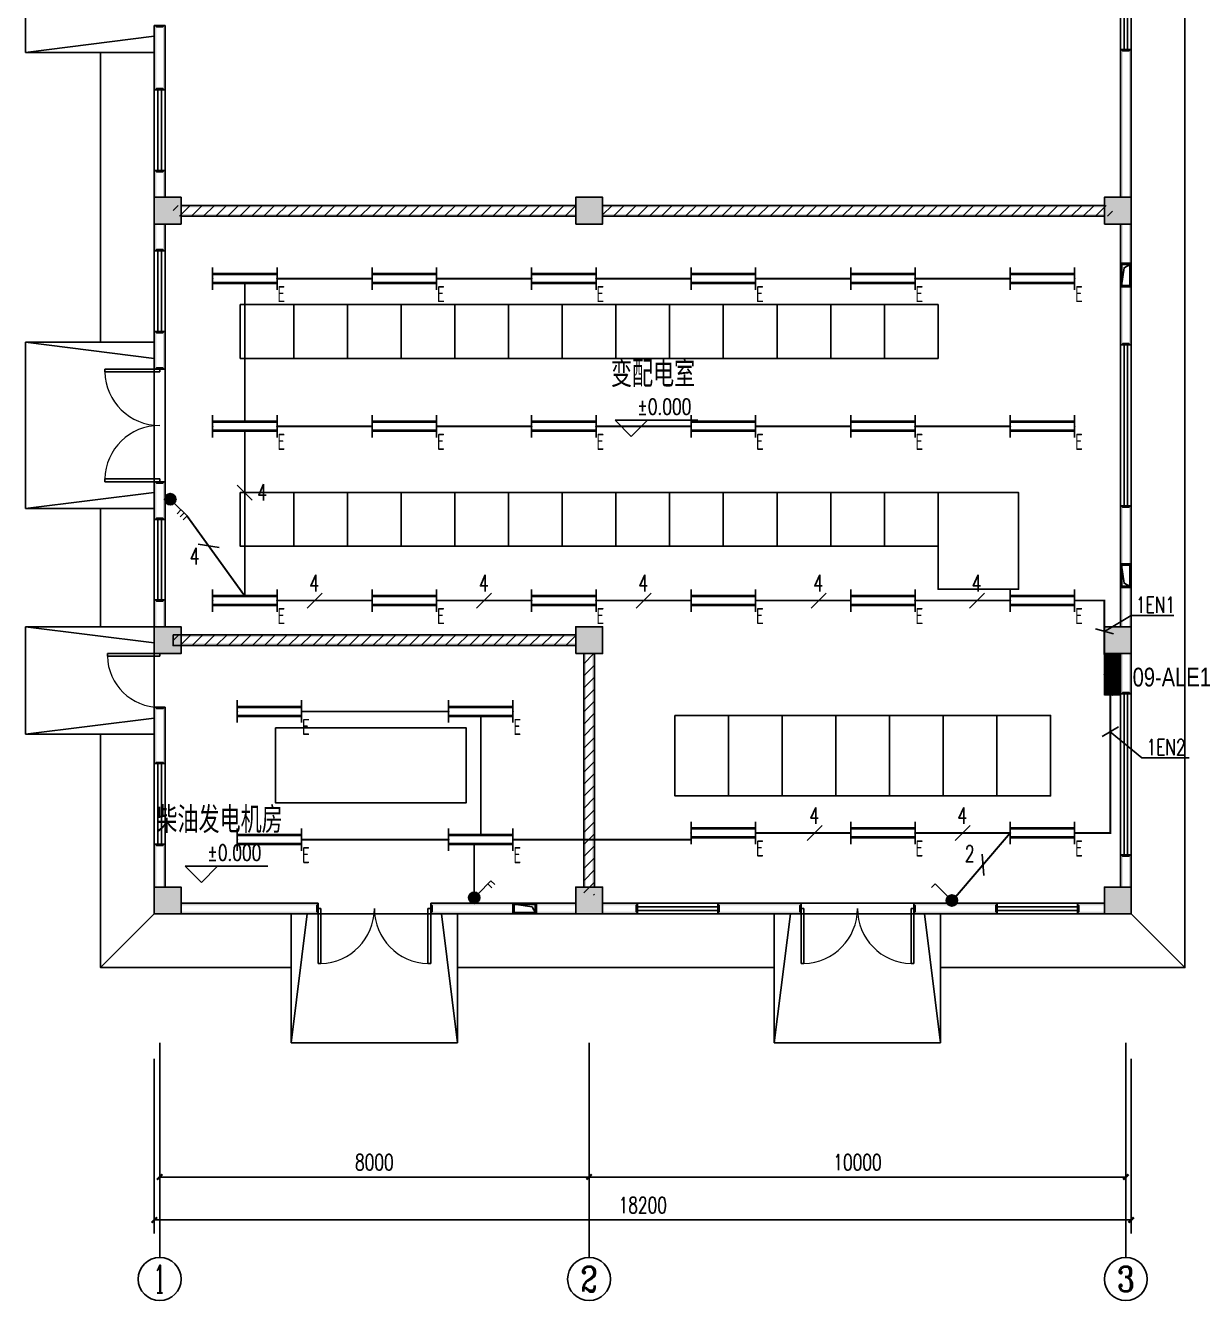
# Model space of a CAD drawing. Extents: x 5211311 to 5622788, y -441754 to -251897.
# Drawn here: x 5253220 to 5275055, y -403856 to -380106 of the extents above; entities that cross this region are included whole.
import ezdxf
from ezdxf.enums import TextEntityAlignment as Align

# ---------------------------------------------------------------- set-up
doc = ezdxf.new("R2010")
doc.units = 0
doc.header["$LTSCALE"] = 1000
doc.header["$MEASUREMENT"] = 0
doc.layers.get('0').update_dxf_attribs({"linetype": 'CONTINUOUS'})
doc.layers.get('Defpoints').update_dxf_attribs({"linetype": 'CONTINUOUS'})
for name, color, linetype in [('AXIS_TEXT', 7, 'CONTINUOUS'), ('DIM-照明', 3, 'CONTINUOUS'), ('EQUIP-照明', 3, 'CONTINUOUS'), ('EQUIP-箱柜', 3, 'CONTINUOUS'), ('PUB_HATCH', 8, 'CONTINUOUS'), ('TEL_TEXT', 7, 'CONTINUOUS'), ('WIRE-照明', 1, 'CONTINUOUS'), ('建筑底图', 251, 'CONTINUOUS'), ('电气文字', 7, 'CONTINUOUS')]:
    doc.layers.add(name, color=color, linetype=linetype)
doc.styles.add('_HZTXT', font='txt.shx', dxfattribs={"width": 0.8, "bigfont": 'HZTXT.shx'})
doc.styles.add('_TCH_AXIS', font='COMPLEX', dxfattribs={"bigfont": 'GBCBIG'})
doc.styles.add('_TCH_DIM', font='SIMPLEX', dxfattribs={"bigfont": 'GBCBIG'})
doc.styles.add('_TCH_DIM_T3', font='SIMPLEX', dxfattribs={"width": 0.705882, "bigfont": 'GBCBIG'})
doc.styles.add('_TEL_DIM', font='SIMPLEX', dxfattribs={"width": 0.8, "height": 3.5, "bigfont": 'HZTXT'})
doc.styles.add('COMPLEX', font='COMPLEX')
doc.styles.add('SCEI', font='hdtxt.shx', dxfattribs={"width": 0.8, "height": 400, "bigfont": 'hdhztxt.shx'})
doc.styles.add('sceie', font='sceie.shx', dxfattribs={"width": 0.7, "bigfont": 'sceic.shx'})
doc.styles.get("Standard").update_dxf_attribs({"font": 'GBENOR', "bigfont": 'GBCBIG'})
doc.dimstyles.new('_TCH_ARCH&&100', dxfattribs={"dimtxt": 297.5, "dimasz": 100, "dimexe": 250, "dimexo": 300, "dimgap": 126.25, "dimtad": 1, "dimdec": 0, "dimzin": 0, "dimdsep": 46, "dimtxsty": '_TCH_DIM_T3', "dimblk": 'ARCHTICK', "dimcen": 0.09, "dimclrt": 7, "dimazin": 2, "dimtfac": 1, "dimtdec": 0, "dimtix": 1, "dimtmove": 2, "dimatfit": 3, "dimfxl": 0, "dimtolj": 1, "dimtzin": 0, "dimarcsym": 0})

# ---------------------------------------------------------------- blocks, each defined once
blk = doc.blocks.new('$TCHSYS$WIN2D')
for p, q in [((-0.5, 0.5), (0.5, 0.5)), ((-0.5, 0.5), (-0.5, -0.5)), ((0.5, 0.5), (0.5, -0.5)), ((0.5, 0.1667), (-0.5, 0.1667)), ((0.5, -0.1667), (-0.5, -0.1667)), ((-0.5, -0.5), (0.5, -0.5))]:
    blk.add_line(p, q)
blk = doc.blocks.new('$DorLib2D$00000002')
for p, q in [((-0.5, 0), (-0.5, 0.4875)), ((-0.475, 0.4875), (-0.5, 0.4875)), ((-0.475, 0), (-0.475, 0.4875)), ((0.475, 0), (0.475, 0.4875)), ((0.475, 0.4875), (0.5, 0.4875)), ((0.5, 0), (0.5, 0.4875)), ((-0.5, 0), (-0.475, 0)), ((0.5, 0), (0.475, 0))]:
    blk.add_line(p, q)
at = {"lineweight": 13}
for centre, start, end in [((-0.4875, 0), 0, 88.53072), ((0.4875, 0), 91.46928, 180)]:
    blk.add_arc(centre, 0.4875, start, end, dxfattribs=at)
blk = doc.blocks.new('$DorLib2D$00000001')
for p, q in [((0.45, 0.975), (0.5, 0.975)), ((0.45, 0), (0.45, 0.975)), ((0.5, 0), (0.5, 0.975)), ((0.5, 0), (0.45, 0))]:
    blk.add_line(p, q)
at = {"lineweight": 13}
blk.add_arc((0.475, 0), 0.975, 91.4693, 180, dxfattribs=at)
blk = doc.blocks.new('_FZH')
blk.add_lwpolyline([(-0.5, -0.5), (0.5, -0.5), (0.5, 0.5), (-0.5, 0.5)], close=True)
at = {"layer": 'PUB_HATCH'}
blk.add_solid([(-0.5, -0.5), (0.5, -0.5), (-0.5, 0.5), (0.5, 0.5)], dxfattribs=at)
blk = doc.blocks.new('_ArchTick')
at = {"color": 0, "linetype": 'ByBlock', "const_width": 0.4}
blk.add_lwpolyline([(-0.5, -0.5), (0.5, 0.5)], dxfattribs=at)
blk = doc.blocks.new('*D26')
at = {"layer": 'Defpoints', "color": 0, "transparency": 16777216}
for p in [(5255720, -399056), (5263720, -399056), (5263720, -401556)]:
    blk.add_point(p, dxfattribs=at)
at = {"layer": '建筑底图', "color": 0, "lineweight": -2, "transparency": 16777216}
for p, q in [((5255720, -399356), (5255720, -401806)), ((5263720, -399356), (5263720, -401806)), ((5255720, -401556), (5263720, -401556))]:
    blk.add_line(p, q, dxfattribs=at)
at = {"layer": '建筑底图', "color": 0, "lineweight": -2, "transparency": 16777216, "xscale": 100, "yscale": 100, "zscale": 100, "rotation": 180}
blk.add_blockref('_ArchTick', (5255720, -401556), dxfattribs=at)
at = {"layer": '建筑底图', "color": 0, "lineweight": -2, "transparency": 16777216, "xscale": 100, "yscale": 100, "zscale": 100}
blk.add_blockref('_ArchTick', (5263720, -401556), dxfattribs=at)
at = {"layer": '建筑底图', "color": 7, "transparency": 16777216, "insert": (5259720, -401281), "char_height": 297.5, "attachment_point": 5, "style": '_TCH_DIM_T3'}
blk.add_mtext('\\A1;8000', dxfattribs=at)
blk = doc.blocks.new('*D27')
at = {"layer": 'Defpoints', "color": 0, "transparency": 16777216}
for p in [(5263720, -399056), (5273720, -399056), (5273720, -401556)]:
    blk.add_point(p, dxfattribs=at)
at = {"layer": '建筑底图', "color": 0, "lineweight": -2, "transparency": 16777216}
for p, q in [((5263720, -399356), (5263720, -401806)), ((5273720, -399356), (5273720, -401806)), ((5263720, -401556), (5273720, -401556))]:
    blk.add_line(p, q, dxfattribs=at)
at = {"layer": '建筑底图', "color": 0, "lineweight": -2, "transparency": 16777216, "xscale": 100, "yscale": 100, "zscale": 100, "rotation": 180}
blk.add_blockref('_ArchTick', (5263720, -401556), dxfattribs=at)
at = {"layer": '建筑底图', "color": 0, "lineweight": -2, "transparency": 16777216, "xscale": 100, "yscale": 100, "zscale": 100}
blk.add_blockref('_ArchTick', (5273720, -401556), dxfattribs=at)
at = {"layer": '建筑底图', "color": 7, "transparency": 16777216, "insert": (5268720, -401281), "char_height": 297.5, "attachment_point": 5, "style": '_TCH_DIM_T3'}
blk.add_mtext('\\A1;10000', dxfattribs=at)
blk = doc.blocks.new('*D28')
at = {"layer": 'Defpoints', "color": 0, "transparency": 16777216}
for p in [(5255620, -399056), (5273820, -399056), (5273820, -402356)]:
    blk.add_point(p, dxfattribs=at)
at = {"layer": '建筑底图', "color": 0, "lineweight": -2, "transparency": 16777216}
for p, q in [((5255620, -399356), (5255620, -402606)), ((5273820, -399356), (5273820, -402606)), ((5255620, -402356), (5273820, -402356))]:
    blk.add_line(p, q, dxfattribs=at)
at = {"layer": '建筑底图', "color": 0, "lineweight": -2, "transparency": 16777216, "xscale": 100, "yscale": 100, "zscale": 100, "rotation": 180}
blk.add_blockref('_ArchTick', (5255620, -402356), dxfattribs=at)
at = {"layer": '建筑底图', "color": 0, "lineweight": -2, "transparency": 16777216, "xscale": 100, "yscale": 100, "zscale": 100}
blk.add_blockref('_ArchTick', (5273820, -402356), dxfattribs=at)
at = {"layer": '建筑底图', "color": 7, "transparency": 16777216, "insert": (5264720, -402081), "char_height": 297.5, "attachment_point": 5, "style": '_TCH_DIM_T3'}
blk.add_mtext('\\A1;18200', dxfattribs=at)
blk = doc.blocks.new('_AXISO')
blk.add_circle((0, 0), 0.5)
at = {"layer": 'AXIS_TEXT', "style": 'COMPLEX', "width": 1.041667}
blk.add_attdef('A', text='', height=0.56, dxfattribs=at).set_placement((-0.25, -0.28), (0.25, -0.28), align=Align.FIT)
blk = doc.blocks.new('$equip$00001160')
for p, q in [((-1.2, 0.417), (-1.2, -0.417)), ((-1.2, 0.167), (1.2, 0.167)), ((1.2, 0.417), (1.2, -0.417)), ((-1.2, -0.167), (1.2, -0.167))]:
    blk.add_line(p, q)
at = {"const_width": 0.1}
for points in [[(-1.2, 0.167), (1.2, 0.167)], [(-1.2, -0.167), (1.2, -0.167)]]:
    blk.add_lwpolyline(points, dxfattribs=at)
at = {"layer": 'EQUIP-照明'}
for p in [(-1.2, 0), (0, 0.167), (1.2, 0), (0, -0.167)]:
    blk.add_point(p, dxfattribs=at)
at = {"layer": 'EQUIP-照明', "flags": 9}
blk.add_attdef('A', (0, 0), '', height=0.00002, dxfattribs=at)
blk = doc.blocks.new('$equip$00001963')
for p, q in [((0.147, 0.356), (0.625, 0.833)), ((0.512, 0.72), (0.653, 0.579)), ((0.625, 0.833), (0.766, 0.692))]:
    blk.add_line(p, q)
blk.add_circle((0, 0.208), 0.208)
for p in [(-0.208, 0.208), (0, 0.417), (0, 0), (0.208, 0.208)]:
    blk.add_point(p)
for points in [[(-0.18, 0.313), (0.18, 0.313), (-0.208, 0.208), (0.208, 0.208)], [(-0.18, 0.104), (0.18, 0.104), (-0.208, 0.208), (0.208, 0.208)], [(-0.104, 0.389), (0.104, 0.389), (-0.18, 0.313), (0.18, 0.313)], [(-0.104, 0.028), (0.104, 0.028), (-0.18, 0.104), (0.18, 0.104)], [(0, 0.417), (0, 0.417), (-0.104, 0.389), (0.104, 0.389)], [(0, 0), (0, 0), (-0.104, 0.028), (0.104, 0.028)]]:
    blk.add_solid(points)
at = {"layer": 'TEL_TEXT', "style": '_TEL_DIM', "flags": 1}
blk.add_attdef('A', text='', height=0.00002, dxfattribs=at).set_placement((0, 0), align=Align.MIDDLE_CENTER)
blk = doc.blocks.new('$equip$00001964')
for p, q in [((0.147, 0.356), (0.625, 0.833)), ((0.399, 0.607), (0.54, 0.466)), ((0.512, 0.72), (0.653, 0.579)), ((0.625, 0.833), (0.766, 0.692))]:
    blk.add_line(p, q)
blk.add_circle((0, 0.208), 0.208)
for p in [(-0.208, 0.208), (0, 0.417), (0, 0), (0.208, 0.208)]:
    blk.add_point(p)
for points in [[(-0.18, 0.313), (0.18, 0.313), (-0.208, 0.208), (0.208, 0.208)], [(-0.18, 0.104), (0.18, 0.104), (-0.208, 0.208), (0.208, 0.208)], [(-0.104, 0.389), (0.104, 0.389), (-0.18, 0.313), (0.18, 0.313)], [(-0.104, 0.028), (0.104, 0.028), (-0.18, 0.104), (0.18, 0.104)], [(0, 0.417), (0, 0.417), (-0.104, 0.389), (0.104, 0.389)], [(0, 0), (0, 0), (-0.104, 0.028), (0.104, 0.028)]]:
    blk.add_solid(points)
at = {"layer": 'TEL_TEXT', "style": '_TEL_DIM', "flags": 1}
blk.add_attdef('A', text='', height=0.00002, dxfattribs=at).set_placement((0, 0), align=Align.MIDDLE_CENTER)
blk = doc.blocks.new('$equip$00001962')
for p, q in [((0.147, 0.356), (0.625, 0.833)), ((0.625, 0.833), (0.766, 0.692))]:
    blk.add_line(p, q)
blk.add_circle((0, 0.208), 0.208)
for p in [(-0.208, 0.208), (0, 0.417), (0, 0), (0.208, 0.208)]:
    blk.add_point(p)
for points in [[(-0.18, 0.313), (0.18, 0.313), (-0.208, 0.208), (0.208, 0.208)], [(-0.18, 0.104), (0.18, 0.104), (-0.208, 0.208), (0.208, 0.208)], [(-0.104, 0.389), (0.104, 0.389), (-0.18, 0.313), (0.18, 0.313)], [(-0.104, 0.028), (0.104, 0.028), (-0.18, 0.104), (0.18, 0.104)], [(0, 0.417), (0, 0.417), (-0.104, 0.389), (0.104, 0.389)], [(0, 0), (0, 0), (-0.104, 0.028), (0.104, 0.028)]]:
    blk.add_solid(points)
at = {"layer": 'TEL_TEXT', "style": '_TEL_DIM', "flags": 1}
blk.add_attdef('A', text='', height=0.00002, dxfattribs=at).set_placement((0, 0), align=Align.MIDDLE_CENTER)
blk = doc.blocks.new('*X144')
at = {"color": 0}
for p, q in [((-250, 33), (-83, 200)), ((-250, 68), (-118, 200)), ((-250, 104), (-154, 200)), ((-250, 139), (-189, 200)), ((-250, 174), (-224, 200)), ((-247, 0), (-47, 200)), ((-212, 0), (-12, 200)), ((-177, 0), (23, 200)), ((-141, 0), (59, 200)), ((-106, 0), (94, 200)), ((-71, 0), (129, 200)), ((-35, 0), (165, 200)), ((0, 0), (200, 200)), ((35, 0), (235, 200)), ((71, 0), (250, 179)), ((106, 0), (250, 144)), ((141, 0), (250, 109)), ((177, 0), (250, 73)), ((212, 0), (250, 38)), ((247, 0), (250, 3))]:
    blk.add_line(p, q, dxfattribs=at)
blk = doc.blocks.new('$equip$00002943')
for p, q in [((-0.75, 0.6), (-0.75, 0)), ((0.75, 0.6), (-0.75, 0.6)), ((0.75, 0), (0.75, 0.6)), ((-0.75, 0), (0.75, 0))]:
    blk.add_line(p, q)
for points, const_width in [([(-0.75, 0.3), (0.75, 0.3)], 0.6), ([(-0.75, 0.6), (-0.75, 0), (0.75, 0), (0.75, 0.6), (-0.75, 0.6), (-0.75, 0)], 0.04)]:
    blk.add_lwpolyline(points, dxfattribs=dict(const_width=const_width))
for p in [(0, 0.6), (-0.75, 0.3), (0, 0), (0.75, 0.3)]:
    blk.add_point(p)
at = {"xscale": 0.00300000000061118, "yscale": 0.00300000000061118, "zscale": 0.00300000000061118}
blk.add_blockref('*X144', (0, 0), dxfattribs=at)
at = {"color": 7, "style": '_TEL_DIM', "flags": 1}
for tag in ['A', 'REMARK']:
    blk.add_attdef(tag, text='', height=0.00002, dxfattribs=at).set_placement((0, 0), align=Align.MIDDLE_CENTER)
blk = doc.blocks.new('$TELECSYS$00000095')
blk.add_line((0.4, 0.4), (-0.4, -0.4))
at = {"width": 0.8}
blk.add_attdef('N', text='', height=1, dxfattribs=at).set_placement((-0.017, 1.056), align=Align.MIDDLE)
blk = doc.blocks.new('$TelecSys$00000152')
blk.add_blockref('$TELECSYS$00000095', (0, 0))
at = {"style": '_TEL_DIM', "width": 0.7}
blk.add_attdef('N', text='', height=0.875, dxfattribs=at).set_placement((-0.015, 0.924), align=Align.MIDDLE)

msp = doc.modelspace()

# ---------------------------------------------------------------- hatches: boundary and pattern name
at = {"layer": '建筑底图'}
for points in [[(5255620.1, -380106.3), (5255620.1, -381306.3), (5255660.1, -381266.3), (5255660.1, -380146.3)], [(5255820.1, -380106.3), (5255620.1, -380106.3), (5255660.1, -380146.3), (5255780.1, -380146.3)], [(5255820.1, -381306.3), (5255820.1, -380106.3), (5255780.1, -380146.3), (5255780.1, -381266.3)], [(5273820.1, -380556.3), (5273620.1, -380556.3), (5273660.1, -380596.3), (5273780.1, -380596.3)], [(5273620.1, -383306.3), (5273660.1, -383306.3), (5273660.1, -380596.3), (5273620.1, -380556.3)], [(5273780.1, -383306.3), (5273820.1, -383306.3), (5273820.1, -380556.3), (5273780.1, -380596.3)], [(5255620.1, -381306.3), (5255820.1, -381306.3), (5255780.1, -381266.3), (5255660.1, -381266.3)], [(5255820.1, -382806.3), (5255620.1, -382806.3), (5255660.1, -382846.3), (5255780.1, -382846.3)], [(5255620.1, -383306.3), (5255660.1, -383306.3), (5255660.1, -382846.3), (5255620.1, -382806.3)], [(5255780.1, -383306.3), (5255820.1, -383306.3), (5255820.1, -382806.3), (5255780.1, -382846.3)], [(5256120.1, -383306.3), (5255620.1, -383306.3), (5255660.1, -383346.3), (5256080.1, -383346.3)], [(5255620.1, -383306.3), (5255620.1, -383806.3), (5255660.1, -383766.3), (5255660.1, -383346.3)], [(5256120.1, -383806.3), (5256120.1, -383306.3), (5256080.1, -383346.3), (5256080.1, -383766.3)], [(5263970.1, -383306.3), (5263470.1, -383306.3), (5263510.1, -383346.3), (5263930.1, -383346.3)], [(5263470.1, -383306.3), (5263470.1, -383806.3), (5263510.1, -383766.3), (5263510.1, -383346.3)], [(5263970.1, -383806.3), (5263970.1, -383306.3), (5263930.1, -383346.3), (5263930.1, -383766.3)], [(5273820.1, -383306.3), (5273320.1, -383306.3), (5273360.1, -383346.3), (5273780.1, -383346.3)], [(5273320.1, -383306.3), (5273320.1, -383806.3), (5273360.1, -383766.3), (5273360.1, -383346.3)], [(5273820.1, -383806.3), (5273820.1, -383306.3), (5273780.1, -383346.3), (5273780.1, -383766.3)], [(5263470.1, -383496.3), (5263470.1, -383456.3), (5256120.1, -383456.3), (5256120.1, -383496.3)], [(5273320.1, -383496.3), (5273320.1, -383456.3), (5263970.1, -383456.3), (5263970.1, -383496.3)], [(5255620.1, -383806.3), (5256120.1, -383806.3), (5256080.1, -383766.3), (5255660.1, -383766.3)], [(5263470.1, -383656.3), (5263470.1, -383616.3), (5256120.1, -383616.3), (5256120.1, -383656.3)], [(5263470.1, -383806.3), (5263970.1, -383806.3), (5263930.1, -383766.3), (5263510.1, -383766.3)], [(5273320.1, -383656.3), (5273320.1, -383616.3), (5263970.1, -383616.3), (5263970.1, -383656.3)], [(5273320.1, -383806.3), (5273820.1, -383806.3), (5273780.1, -383766.3), (5273360.1, -383766.3)], [(5255660.1, -383806.3), (5255620.1, -383806.3), (5255620.1, -384306.3), (5255660.1, -384266.3)], [(5255820.1, -383806.3), (5255780.1, -383806.3), (5255780.1, -384266.3), (5255820.1, -384306.3)], [(5273660.1, -383806.3), (5273620.1, -383806.3), (5273620.1, -386056.3), (5273660.1, -386016.3)], [(5273820.1, -383806.3), (5273780.1, -383806.3), (5273780.1, -386016.3), (5273820.1, -386056.3)], [(5255620.1, -384306.3), (5255820.1, -384306.3), (5255780.1, -384266.3), (5255660.1, -384266.3)], [(5255620.1, -385806.3), (5255620.1, -386506.3), (5255660.1, -386466.3), (5255660.1, -385846.3)], [(5255820.1, -385806.3), (5255620.1, -385806.3), (5255660.1, -385846.3), (5255780.1, -385846.3)], [(5255820.1, -386506.3), (5255820.1, -385806.3), (5255780.1, -385846.3), (5255780.1, -386466.3)], [(5273620.1, -386056.3), (5273820.1, -386056.3), (5273780.1, -386016.3), (5273660.1, -386016.3)], [(5255620.1, -386506.3), (5255820.1, -386506.3), (5255780.1, -386466.3), (5255660.1, -386466.3)], [(5255620.1, -388606.3), (5255620.1, -389306.3), (5255660.1, -389266.3), (5255660.1, -388646.3)], [(5255820.1, -388606.3), (5255620.1, -388606.3), (5255660.1, -388646.3), (5255780.1, -388646.3)], [(5255820.1, -389306.3), (5255820.1, -388606.3), (5255780.1, -388646.3), (5255780.1, -389266.3)], [(5273820.1, -389056.3), (5273620.1, -389056.3), (5273660.1, -389096.3), (5273780.1, -389096.3)], [(5273620.1, -391306.3), (5273660.1, -391306.3), (5273660.1, -389096.3), (5273620.1, -389056.3)], [(5273780.1, -391306.3), (5273820.1, -391306.3), (5273820.1, -389056.3), (5273780.1, -389096.3)], [(5255620.1, -389306.3), (5255820.1, -389306.3), (5255780.1, -389266.3), (5255660.1, -389266.3)], [(5255820.1, -390806.3), (5255620.1, -390806.3), (5255660.1, -390846.3), (5255780.1, -390846.3)], [(5255620.1, -391306.3), (5255660.1, -391306.3), (5255660.1, -390846.3), (5255620.1, -390806.3)], [(5255780.1, -391306.3), (5255820.1, -391306.3), (5255820.1, -390806.3), (5255780.1, -390846.3)], [(5256120.1, -391306.3), (5255620.1, -391306.3), (5255660.1, -391346.3), (5256080.1, -391346.3)], [(5255620.1, -391306.3), (5255620.1, -391806.3), (5255660.1, -391766.3), (5255660.1, -391346.3)], [(5256120.1, -391806.3), (5256120.1, -391306.3), (5256080.1, -391346.3), (5256080.1, -391766.3)], [(5263970.1, -391306.3), (5263470.1, -391306.3), (5263510.1, -391346.3), (5263930.1, -391346.3)], [(5263470.1, -391306.3), (5263470.1, -391806.3), (5263510.1, -391766.3), (5263510.1, -391346.3)], [(5263970.1, -391806.3), (5263970.1, -391306.3), (5263930.1, -391346.3), (5263930.1, -391766.3)], [(5273820.1, -391306.3), (5273320.1, -391306.3), (5273360.1, -391346.3), (5273780.1, -391346.3)], [(5273320.1, -391306.3), (5273320.1, -391806.3), (5273360.1, -391766.3), (5273360.1, -391346.3)], [(5273820.1, -391806.3), (5273820.1, -391306.3), (5273780.1, -391346.3), (5273780.1, -391766.3)], [(5263470.1, -391496.3), (5263470.1, -391456.3), (5256120.1, -391456.3), (5256120.1, -391496.3)], [(5263470.1, -391656.3), (5263470.1, -391616.3), (5256120.1, -391616.3), (5256120.1, -391656.3)], [(5255620.1, -391806.3), (5256120.1, -391806.3), (5256080.1, -391766.3), (5255660.1, -391766.3)], [(5263470.1, -391806.3), (5263970.1, -391806.3), (5263930.1, -391766.3), (5263510.1, -391766.3)], [(5263620.1, -396156.3), (5263660.1, -396156.3), (5263660.1, -391806.3), (5263620.1, -391806.3)], [(5263780.1, -396156.3), (5263820.1, -396156.3), (5263820.1, -391806.3), (5263780.1, -391806.3)], [(5273320.1, -391806.3), (5273820.1, -391806.3), (5273780.1, -391766.3), (5273360.1, -391766.3)], [(5273660.1, -391806.3), (5273620.1, -391806.3), (5273620.1, -392556.3), (5273660.1, -392516.3)], [(5273820.1, -391806.3), (5273780.1, -391806.3), (5273780.1, -392516.3), (5273820.1, -392556.3)], [(5273620.1, -392556.3), (5273820.1, -392556.3), (5273780.1, -392516.3), (5273660.1, -392516.3)], [(5255620.1, -392806.3), (5255620.1, -393856.3), (5255660.1, -393816.3), (5255660.1, -392846.3)], [(5255820.1, -392806.3), (5255620.1, -392806.3), (5255660.1, -392846.3), (5255780.1, -392846.3)], [(5255820.1, -393856.3), (5255820.1, -392806.3), (5255780.1, -392846.3), (5255780.1, -393816.3)], [(5255620.1, -393856.3), (5255820.1, -393856.3), (5255780.1, -393816.3), (5255660.1, -393816.3)], [(5255820.1, -395356.3), (5255620.1, -395356.3), (5255660.1, -395396.3), (5255780.1, -395396.3)], [(5255620.1, -396156.3), (5255660.1, -396156.3), (5255660.1, -395396.3), (5255620.1, -395356.3)], [(5255780.1, -396156.3), (5255820.1, -396156.3), (5255820.1, -395356.3), (5255780.1, -395396.3)], [(5273820.1, -395556.3), (5273620.1, -395556.3), (5273660.1, -395596.3), (5273780.1, -395596.3)], [(5273620.1, -396156.3), (5273660.1, -396156.3), (5273660.1, -395596.3), (5273620.1, -395556.3)], [(5273780.1, -396156.3), (5273820.1, -396156.3), (5273820.1, -395556.3), (5273780.1, -395596.3)], [(5256120.1, -396156.3), (5255620.1, -396156.3), (5255660.1, -396196.3), (5256080.1, -396196.3)], [(5255620.1, -396156.3), (5255620.1, -396656.3), (5255660.1, -396616.3), (5255660.1, -396196.3)], [(5256120.1, -396656.3), (5256120.1, -396156.3), (5256080.1, -396196.3), (5256080.1, -396616.3)], [(5263970.1, -396156.3), (5263470.1, -396156.3), (5263510.1, -396196.3), (5263930.1, -396196.3)], [(5263470.1, -396156.3), (5263470.1, -396656.3), (5263510.1, -396616.3), (5263510.1, -396196.3)], [(5263970.1, -396656.3), (5263970.1, -396156.3), (5263930.1, -396196.3), (5263930.1, -396616.3)], [(5273820.1, -396156.3), (5273320.1, -396156.3), (5273360.1, -396196.3), (5273780.1, -396196.3)], [(5273320.1, -396156.3), (5273320.1, -396656.3), (5273360.1, -396616.3), (5273360.1, -396196.3)], [(5273820.1, -396656.3), (5273820.1, -396156.3), (5273780.1, -396196.3), (5273780.1, -396616.3)], [(5255620.1, -396656.3), (5256120.1, -396656.3), (5256080.1, -396616.3), (5255660.1, -396616.3)], [(5256120.1, -396456.3), (5256120.1, -396496.3), (5258630.1, -396496.3), (5258670.1, -396456.3)], [(5256120.1, -396616.3), (5256120.1, -396656.3), (5258670.1, -396656.3), (5258630.1, -396616.3)], [(5258670.1, -396656.3), (5258670.1, -396456.3), (5258630.1, -396496.3), (5258630.1, -396616.3)], [(5263470.1, -396496.3), (5263470.1, -396456.3), (5260770.1, -396456.3), (5260810.1, -396496.3)], [(5260770.1, -396456.3), (5260770.1, -396656.3), (5260810.1, -396616.3), (5260810.1, -396496.3)], [(5263470.1, -396656.3), (5263470.1, -396616.3), (5260810.1, -396616.3), (5260770.1, -396656.3)], [(5263470.1, -396656.3), (5263970.1, -396656.3), (5263930.1, -396616.3), (5263510.1, -396616.3)], [(5263970.1, -396456.3), (5263970.1, -396496.3), (5264580.1, -396496.3), (5264620.1, -396456.3)], [(5263970.1, -396616.3), (5263970.1, -396656.3), (5264620.1, -396656.3), (5264580.1, -396616.3)], [(5264620.1, -396656.3), (5264620.1, -396456.3), (5264580.1, -396496.3), (5264580.1, -396616.3)], [(5267670.1, -396456.3), (5266120.1, -396456.3), (5266160.1, -396496.3), (5267630.1, -396496.3)], [(5266120.1, -396456.3), (5266120.1, -396656.3), (5266160.1, -396616.3), (5266160.1, -396496.3)], [(5266120.1, -396656.3), (5267670.1, -396656.3), (5267630.1, -396616.3), (5266160.1, -396616.3)], [(5267670.1, -396656.3), (5267670.1, -396456.3), (5267630.1, -396496.3), (5267630.1, -396616.3)], [(5271320.1, -396456.3), (5269770.1, -396456.3), (5269810.1, -396496.3), (5271280.1, -396496.3)], [(5269770.1, -396456.3), (5269770.1, -396656.3), (5269810.1, -396616.3), (5269810.1, -396496.3)], [(5269770.1, -396656.3), (5271320.1, -396656.3), (5271280.1, -396616.3), (5269810.1, -396616.3)], [(5271320.1, -396656.3), (5271320.1, -396456.3), (5271280.1, -396496.3), (5271280.1, -396616.3)], [(5273320.1, -396496.3), (5273320.1, -396456.3), (5272820.1, -396456.3), (5272860.1, -396496.3)], [(5272820.1, -396456.3), (5272820.1, -396656.3), (5272860.1, -396616.3), (5272860.1, -396496.3)], [(5273320.1, -396656.3), (5273320.1, -396616.3), (5272860.1, -396616.3), (5272820.1, -396656.3)], [(5273320.1, -396656.3), (5273820.1, -396656.3), (5273780.1, -396616.3), (5273360.1, -396616.3)]]:
    msp.add_hatch(color=256, dxfattribs=at).paths.add_polyline_path(points)
h = msp.add_hatch(dxfattribs=at)
h.set_pattern_fill('ANSI31', color=256, scale=100)
h.set_pattern_definition([(45, (-5491246.8, 234643.46), (-112.2532015, 112.2532015), [])])
h.paths.add_polyline_path([(5263470.1, -383456.3), (5255970.1, -383456.3), (5255970.1, -383656.3), (5263470.1, -383656.3)])
h.paths.add_polyline_path([(5263970.1, -383656.3), (5273470.1, -383656.3), (5273470.1, -383456.3), (5263970.1, -383456.3)], flags=16)
h = msp.add_hatch(dxfattribs=at)
h.set_pattern_fill('ANSI31', color=256, scale=100)
h.set_pattern_definition([(45, (-5514217.38, 234643.46), (-112.2532015, 112.2532015), [])])
h.paths.add_polyline_path([(5255970.1, -391456.3), (5255970.1, -391656.3), (5263470.1, -391656.3), (5263470.1, -391456.3)])
h.paths.add_polyline_path([(5263620.1, -396306.3), (5263820.1, -396306.3), (5263820.1, -391806.3), (5263620.1, -391806.3)], flags=16)

# ---------------------------------------------------------------- linework, layer by layer
at = {"color": 0}
for points in [[(5257221.1, -385306.3), (5258221.1, -385306.3), (5258221.1, -386306.3), (5257221.1, -386306.3)], [(5258221.1, -385306.3), (5259221.1, -385306.3), (5259221.1, -386306.3), (5258221.1, -386306.3)], [(5259221.1, -385306.3), (5260221.1, -385306.3), (5260221.1, -386306.3), (5259221.1, -386306.3)], [(5260221.1, -385306.3), (5261221.1, -385306.3), (5261221.1, -386306.3), (5260221.1, -386306.3)], [(5261221.1, -385306.3), (5262221.1, -385306.3), (5262221.1, -386306.3), (5261221.1, -386306.3)], [(5262221.1, -385306.3), (5263221.1, -385306.3), (5263221.1, -386306.3), (5262221.1, -386306.3)], [(5263221.1, -385306.3), (5264221.1, -385306.3), (5264221.1, -386306.3), (5263221.1, -386306.3)], [(5264221.1, -385306.3), (5265221.1, -385306.3), (5265221.1, -386306.3), (5264221.1, -386306.3)], [(5265221.1, -385306.3), (5266221.1, -385306.3), (5266221.1, -386306.3), (5265221.1, -386306.3)], [(5266221.1, -385306.3), (5267221.1, -385306.3), (5267221.1, -386306.3), (5266221.1, -386306.3)], [(5267221.1, -385306.3), (5268221.1, -385306.3), (5268221.1, -386306.3), (5267221.1, -386306.3)], [(5268221.1, -385306.3), (5269221.1, -385306.3), (5269221.1, -386306.3), (5268221.1, -386306.3)], [(5269221.1, -385306.3), (5270221.1, -385306.3), (5270221.1, -386306.3), (5269221.1, -386306.3)], [(5257221.1, -388806.3), (5258221.1, -388806.3), (5258221.1, -389806.3), (5257221.1, -389806.3)], [(5258221.1, -388806.3), (5259221.1, -388806.3), (5259221.1, -389806.3), (5258221.1, -389806.3)], [(5259221.1, -388806.3), (5260221.1, -388806.3), (5260221.1, -389806.3), (5259221.1, -389806.3)], [(5260221.1, -388806.3), (5261221.1, -388806.3), (5261221.1, -389806.3), (5260221.1, -389806.3)], [(5261221.1, -388806.3), (5262221.1, -388806.3), (5262221.1, -389806.3), (5261221.1, -389806.3)], [(5262221.1, -388806.3), (5263221.1, -388806.3), (5263221.1, -389806.3), (5262221.1, -389806.3)], [(5263221.1, -388806.3), (5264221.1, -388806.3), (5264221.1, -389806.3), (5263221.1, -389806.3)], [(5264221.1, -388806.3), (5265221.1, -388806.3), (5265221.1, -389806.3), (5264221.1, -389806.3)], [(5265221.1, -388806.3), (5266221.1, -388806.3), (5266221.1, -389806.3), (5265221.1, -389806.3)], [(5266221.1, -388806.3), (5267221.1, -388806.3), (5267221.1, -389806.3), (5266221.1, -389806.3)], [(5267221.1, -388806.3), (5268221.1, -388806.3), (5268221.1, -389806.3), (5267221.1, -389806.3)], [(5268221.1, -388806.3), (5269221.1, -388806.3), (5269221.1, -389806.3), (5268221.1, -389806.3)], [(5269221.1, -388806.3), (5270221.1, -388806.3), (5270221.1, -389806.3), (5269221.1, -389806.3)], [(5270221.1, -388806.3), (5271721.1, -388806.3), (5271721.1, -390606.3), (5270221.1, -390606.3)], [(5265319.6, -392956.6), (5266319.6, -392956.6), (5266319.6, -394456.6), (5265319.6, -394456.6)], [(5266319.6, -392956.6), (5267319.6, -392956.6), (5267319.6, -394456.6), (5266319.6, -394456.6)], [(5267319.6, -392956.6), (5268319.6, -392956.6), (5268319.6, -394456.6), (5267319.6, -394456.6)], [(5268319.6, -392956.6), (5269319.6, -392956.6), (5269319.6, -394456.6), (5268319.6, -394456.6)], [(5269319.6, -392956.6), (5270319.6, -392956.6), (5270319.6, -394456.6), (5269319.6, -394456.6)], [(5270319.6, -392956.6), (5271319.6, -392956.6), (5271319.6, -394456.6), (5270319.6, -394456.6)], [(5271319.6, -392956.6), (5272319.6, -392956.6), (5272319.6, -394456.6), (5271319.6, -394456.6)], [(5257880.3, -393186.1), (5261428.3, -393186.1), (5261428.3, -394586.1), (5257880.3, -394586.1)]]:
    msp.add_lwpolyline(points, close=True, dxfattribs=at)
at = {"layer": 'DIM-照明'}
for p, q in [((5273152, -391342.9), (5273488.1, -391440.4)), ((5273580.6, -393172.9), (5273279.1, -393350.7))]:
    msp.add_line(p, q, dxfattribs=at)
for points in [[(5273320.1, -391391.7), (5273820.1, -391097.4)], [(5273820.1, -391097.4), (5274615.1, -391097.4)], [(5273429.9, -393261.8), (5274017.4, -393749.7)], [(5274017.4, -393749.7), (5274902.4, -393749.7)]]:
    msp.add_lwpolyline(points, dxfattribs=at)
at = {"layer": 'WIRE-照明', "linetype": 'Continuous', "const_width": 35}
for points in [[(5257306, -384904.3), (5257306, -387488.8)], [(5257906, -384821), (5259678, -384821)], [(5260878, -384821), (5262649.9, -384821)], [(5263849.9, -384821), (5265621.9, -384821)], [(5266821.9, -384821), (5268593.9, -384821)], [(5269793.9, -384821), (5271565.8, -384821)], [(5257906, -387572.1), (5259678, -387572.1)], [(5260878, -387572.1), (5262649.9, -387572.1)], [(5263849.9, -387572.1), (5265621.9, -387572.1)], [(5266821.9, -387572.1), (5268593.9, -387572.1)], [(5269793.9, -387572.1), (5271565.8, -387572.1)], [(5257306, -387655.5), (5257306, -390734.6)], [(5257306, -390734.6), (5256229.7, -389242.7)], [(5257906, -390817.9), (5259678, -390817.9)], [(5260878, -390817.9), (5262649.9, -390817.9)], [(5263849.9, -390817.9), (5265621.9, -390817.9)], [(5266821.9, -390817.9), (5268593.9, -390817.9)], [(5269793.9, -390817.9), (5271565.8, -390817.9)], [(5273320.1, -391824.5), (5273320.1, -390817.9), (5272765.8, -390817.9)], [(5273429.9, -392574.5), (5273429.9, -395146.9), (5272765.8, -395146.9)], [(5258363.8, -392883.8), (5261102.4, -392883.8)], [(5261702.4, -392967.1), (5261702.4, -395187.8)], [(5266821.9, -395146.9), (5268593.9, -395146.9)], [(5269793.9, -395146.9), (5271565.8, -395146.9)], [(5270553.7, -396331.7), (5271565.8, -395146.9)], [(5258363.8, -395271.2), (5261102.4, -395271.2)], [(5261579.7, -396247.9), (5261579.7, -395354.5)], [(5262302.4, -395271.2), (5265621.9, -395271.2)], [(5261579.7, -396261.9), (5261579.7, -396247.9)], [(5270550.7, -396333.7), (5270553.7, -396331.7)]]:
    msp.add_lwpolyline(points, dxfattribs=at)
at = {"layer": '建筑底图'}
for p, q in [((5253220.1, -377506.3), (5253220.1, -380606.3)), ((5255620.1, -380106.3), (5255620.1, -381306.3)), ((5255820.1, -380106.3), (5255620.1, -380106.3)), ((5255820.1, -381306.3), (5255820.1, -380106.3)), ((5255620.1, -380306.3), (5253220.1, -380606.3)), ((5255620.1, -380606.3), (5253220.1, -380606.3)), ((5273820.1, -380556.3), (5273620.1, -380556.3)), ((5273620.1, -380556.3), (5273620.1, -383306.3)), ((5273820.1, -383306.3), (5273820.1, -380556.3)), ((5255620.1, -381306.3), (5255820.1, -381306.3)), ((5255820.1, -382806.3), (5255620.1, -382806.3)), ((5255620.1, -382806.3), (5255620.1, -383306.3)), ((5255820.1, -383306.3), (5255820.1, -382806.3)), ((5256120.1, -383456.3), (5263470.1, -383456.3)), ((5263970.1, -383456.3), (5273320.1, -383456.3)), ((5256120.1, -383656.3), (5263470.1, -383656.3)), ((5263970.1, -383656.3), (5273320.1, -383656.3)), ((5255620.1, -383806.3), (5255620.1, -384306.3)), ((5255820.1, -384306.3), (5255820.1, -383806.3)), ((5273620.1, -383806.3), (5273620.1, -386056.3)), ((5273820.1, -386056.3), (5273820.1, -383806.3)), ((5255620.1, -384306.3), (5255820.1, -384306.3)), ((5255620.1, -385806.3), (5255620.1, -386506.3)), ((5255820.1, -385806.3), (5255620.1, -385806.3)), ((5255820.1, -386506.3), (5255820.1, -385806.3)), ((5253220.1, -386006.3), (5253220.1, -389106.3)), ((5255620.1, -386306.3), (5253220.1, -386006.3)), ((5255620.1, -386006.3), (5253220.1, -386006.3)), ((5273620.1, -386056.3), (5273820.1, -386056.3)), ((5255620.1, -386506.3), (5255620.1, -388606.3)), ((5255620.1, -386506.3), (5255820.1, -386506.3)), ((5255820.1, -386506.3), (5255820.1, -388606.3)), ((5264505.9, -387760.4), (5264205.9, -387460.4)), ((5264205.9, -387460.4), (5265746.1, -387460.4)), ((5264505.9, -387760.4), (5264805.9, -387460.4)), ((5255620.1, -388606.3), (5255620.1, -389306.3)), ((5255820.1, -388606.3), (5255620.1, -388606.3)), ((5255820.1, -389306.3), (5255820.1, -388606.3)), ((5255620.1, -388806.3), (5253220.1, -389106.3)), ((5255620.1, -389106.3), (5253220.1, -389106.3)), ((5273820.1, -389056.3), (5273620.1, -389056.3)), ((5273620.1, -389056.3), (5273620.1, -391306.3)), ((5273820.1, -391306.3), (5273820.1, -389056.3)), ((5255620.1, -389306.3), (5255820.1, -389306.3)), ((5255820.1, -390806.3), (5255620.1, -390806.3)), ((5255620.1, -390806.3), (5255620.1, -391306.3)), ((5255820.1, -391306.3), (5255820.1, -390806.3)), ((5253220.1, -391306.3), (5253220.1, -393306.3)), ((5255620.1, -391606.3), (5253220.1, -391306.3)), ((5255620.1, -391306.3), (5253220.1, -391306.3)), ((5256120.1, -391456.3), (5263470.1, -391456.3)), ((5255620.1, -391806.3), (5255620.1, -392806.3)), ((5256120.1, -391656.3), (5263470.1, -391656.3)), ((5263620.1, -391806.3), (5263620.1, -396156.3)), ((5263820.1, -391806.3), (5263820.1, -396156.3)), ((5273620.1, -391806.3), (5273620.1, -392556.3)), ((5273820.1, -392556.3), (5273820.1, -391806.3)), ((5273620.1, -392556.3), (5273820.1, -392556.3)), ((5255620.1, -392806.3), (5255620.1, -393856.3)), ((5255820.1, -392806.3), (5255620.1, -392806.3)), ((5255820.1, -393856.3), (5255820.1, -392806.3)), ((5255620.1, -393006.3), (5253220.1, -393306.3)), ((5255620.1, -393306.3), (5253220.1, -393306.3)), ((5255620.1, -393856.3), (5255820.1, -393856.3)), ((5255820.1, -395356.3), (5255620.1, -395356.3)), ((5255620.1, -395356.3), (5255620.1, -396156.3)), ((5255820.1, -396156.3), (5255820.1, -395356.3)), ((5273820.1, -395556.3), (5273620.1, -395556.3)), ((5273620.1, -395556.3), (5273620.1, -396156.3)), ((5273820.1, -396156.3), (5273820.1, -395556.3)), ((5256496.4, -396067.5), (5256196.4, -395767.5)), ((5256196.4, -395767.5), (5257736.6, -395767.5)), ((5256496.4, -396067.5), (5256796.4, -395767.5)), ((5258670.1, -396456.3), (5256120.1, -396456.3)), ((5258670.1, -396656.3), (5258670.1, -396456.3)), ((5263470.1, -396456.3), (5260770.1, -396456.3)), ((5260770.1, -396456.3), (5260770.1, -396656.3)), ((5264620.1, -396456.3), (5263970.1, -396456.3)), ((5264620.1, -396656.3), (5264620.1, -396456.3)), ((5267670.1, -396456.3), (5266120.1, -396456.3)), ((5266120.1, -396456.3), (5266120.1, -396656.3)), ((5267670.1, -396456.3), (5269770.1, -396456.3)), ((5267670.1, -396656.3), (5267670.1, -396456.3)), ((5271320.1, -396456.3), (5269770.1, -396456.3)), ((5269770.1, -396456.3), (5269770.1, -396656.3)), ((5271320.1, -396656.3), (5271320.1, -396456.3)), ((5273320.1, -396456.3), (5272820.1, -396456.3)), ((5272820.1, -396456.3), (5272820.1, -396656.3)), ((5255620.1, -396656.3), (5254620.1, -397656.3)), ((5256120.1, -396656.3), (5258670.1, -396656.3)), ((5258470.1, -396656.3), (5258170.1, -399056.3)), ((5258170.1, -396656.3), (5258170.1, -399056.3)), ((5258670.1, -396656.3), (5260770.1, -396656.3)), ((5260770.1, -396656.3), (5263470.1, -396656.3)), ((5260970.1, -396656.3), (5261270.1, -399056.3)), ((5261270.1, -396656.3), (5261270.1, -399056.3)), ((5263970.1, -396656.3), (5264620.1, -396656.3)), ((5266120.1, -396656.3), (5267670.1, -396656.3)), ((5267470.1, -396656.3), (5267170.1, -399056.3)), ((5267170.1, -396656.3), (5267170.1, -399056.3)), ((5267670.1, -396656.3), (5269770.1, -396656.3)), ((5269770.1, -396656.3), (5271320.1, -396656.3)), ((5269970.1, -396656.3), (5270270.1, -399056.3)), ((5270270.1, -396656.3), (5270270.1, -399056.3)), ((5272820.1, -396656.3), (5273320.1, -396656.3)), ((5273820.1, -396656.3), (5274820.1, -397656.3)), ((5255720.1, -399056.3), (5255720.1, -403056.3)), ((5258170.1, -399056.3), (5261270.1, -399056.3)), ((5263720.1, -399056.3), (5263720.1, -403056.3)), ((5267170.1, -399056.3), (5270270.1, -399056.3)), ((5273720.1, -399056.3), (5273720.1, -403056.3))]:
    msp.add_line(p, q, dxfattribs=at)
for points in [[(5254620.1, -377506.3), (5254620.1, -373456.3), (5274820.1, -373456.3), (5274820.1, -397656.3), (5270270.1, -397656.3)], [(5254620.1, -386006.3), (5254620.1, -380606.3)], [(5273820.1, -384976.3), (5273820.1, -384536.3), (5273620.1, -384536.3), (5273620.1, -384976.3), (5273820.1, -384976.3)], [(5273640.1, -384956.3), (5273686.5, -384618.1), (5273800.1, -384556.3)], [(5254620.1, -391306.3), (5254620.1, -389106.3)], [(5273820.1, -390136.3), (5273820.1, -390576.3), (5273620.1, -390576.3), (5273620.1, -390136.3), (5273820.1, -390136.3)], [(5273640.1, -390156.3), (5273686.5, -390494.4), (5273800.1, -390556.3)], [(5258170.1, -397656.3), (5254620.1, -397656.3), (5254620.1, -393306.3)], [(5262300.1, -396656.3), (5262740.1, -396656.3), (5262740.1, -396456.3), (5262300.1, -396456.3), (5262300.1, -396656.3)], [(5262320.1, -396476.3), (5262658.2, -396522.7), (5262720.1, -396636.3)], [(5267170.1, -397656.3), (5261270.1, -397656.3)]]:
    msp.add_lwpolyline(points, dxfattribs=at)
at = {"layer": '建筑底图', "const_width": 40}
for points in [[(5273800.1, -384956.3), (5273800.1, -384556.3), (5273640.1, -384556.3), (5273640.1, -384956.3)], [(5273800.1, -390156.3), (5273800.1, -390556.3), (5273640.1, -390556.3), (5273640.1, -390156.3)], [(5262320.1, -396636.3), (5262720.1, -396636.3), (5262720.1, -396476.3), (5262320.1, -396476.3)]]:
    msp.add_lwpolyline(points, close=True, dxfattribs=at)
at = {"layer": '建筑底图'}
msp.add_lwpolyline([(5255970.1, -391456.3), (5263470.1, -391456.3), (5263470.1, -391656.3), (5255970.1, -391656.3)], close=True, dxfattribs=at)

# ---------------------------------------------------------------- block references
at = {"layer": 'DIM-照明'}
ref = msp.add_blockref('$TelecSys$00000152', (5257306, -388806.3), dxfattribs=dict(at, xscale=350, yscale=350, zscale=350, rotation=270.0000005812662))
ref.add_attrib('N', '4', dxfattribs={"layer": '0', "color": 7, "height": 306.2, "style": '_TCH_DIM', "width": 0.7}).set_placement((5257629.3, -388800.9), align=Align.MIDDLE)
ref = msp.add_blockref('$TelecSys$00000152', (5256630.9, -389798.7), dxfattribs=dict(at, xscale=350, yscale=350, zscale=350, rotation=125.8074871576039))
ref.add_attrib('N', '4', dxfattribs={"layer": '0', "color": 7, "height": 306.3, "style": '_TCH_DIM', "width": 0.7}).set_placement((5256371.8, -389992.2), align=Align.MIDDLE)
ref = msp.add_blockref('$TelecSys$00000152', (5258604.7, -390817.9), dxfattribs=dict(at, xscale=350, yscale=350, zscale=350, rotation=1.680217717083186e-05))
ref.add_attrib('N', '4', dxfattribs={"layer": '0', "color": 7, "height": 306.2, "style": '_TCH_DIM', "width": 0.7}).set_placement((5258599.3, -390494.6), align=Align.MIDDLE)
ref = msp.add_blockref('$TelecSys$00000152', (5261764, -390817.9), dxfattribs=dict(at, xscale=350, yscale=350, zscale=350, rotation=1.680217717083186e-05))
ref.add_attrib('N', '4', dxfattribs={"layer": '0', "color": 7, "height": 306.2, "style": '_TCH_DIM', "width": 0.7}).set_placement((5261758.6, -390494.6), align=Align.MIDDLE)
ref = msp.add_blockref('$TelecSys$00000152', (5264735.9, -390817.9), dxfattribs=dict(at, xscale=350, yscale=350, zscale=350, rotation=1.680217905295971e-05))
ref.add_attrib('N', '4', dxfattribs={"layer": '0', "color": 7, "height": 306.2, "style": '_TCH_DIM', "width": 0.7}).set_placement((5264730.6, -390494.6), align=Align.MIDDLE)
ref = msp.add_blockref('$TelecSys$00000152', (5267995.3, -390817.9), dxfattribs=dict(at, xscale=350, yscale=350, zscale=350, rotation=1.680217717083186e-05))
ref.add_attrib('N', '4', dxfattribs={"layer": '0', "color": 7, "height": 306.2, "style": '_TCH_DIM', "width": 0.7}).set_placement((5267989.9, -390494.6), align=Align.MIDDLE)
ref = msp.add_blockref('$TelecSys$00000152', (5270945.9, -390817.9), dxfattribs=dict(at, xscale=350, yscale=350, zscale=350, rotation=1.680217717083186e-05))
ref.add_attrib('N', '4', dxfattribs={"layer": '0', "color": 7, "height": 306.2, "style": '_TCH_DIM', "width": 0.7}).set_placement((5270940.6, -390494.6), align=Align.MIDDLE)
ref = msp.add_blockref('$TelecSys$00000152', (5267922.7, -395146.9), dxfattribs=dict(at, xscale=350, yscale=350, zscale=350, rotation=1.680217717083186e-05))
ref.add_attrib('N', '4', dxfattribs={"layer": '0', "color": 7, "height": 306.2, "style": '_TCH_DIM', "width": 0.7}).set_placement((5267917.3, -394823.6), align=Align.MIDDLE)
ref = msp.add_blockref('$TelecSys$00000152', (5270679.9, -395146.9), dxfattribs=dict(at, xscale=350, yscale=350, zscale=350, rotation=1.680217717083186e-05))
ref.add_attrib('N', '4', dxfattribs={"layer": '0', "color": 7, "height": 306.2, "style": '_TCH_DIM', "width": 0.7}).set_placement((5270674.5, -394823.6), align=Align.MIDDLE)
ref = msp.add_blockref('$TelecSys$00000152', (5271059.8, -395739.3), dxfattribs=dict(at, xscale=350, yscale=350, zscale=350, rotation=49.49563574594748))
ref.add_attrib('N', '2', dxfattribs={"layer": '0', "color": 7, "height": 306.3, "style": '_TCH_DIM', "width": 0.7}).set_placement((5270810.5, -395533.4), align=Align.MIDDLE)
at = {"layer": 'EQUIP-照明', "yscale": 500, "zscale": 500}
for name, p, xscale in [('$equip$00001160', (5257306, -384821), 500), ('$equip$00001160', (5260278, -384821), 500), ('$equip$00001160', (5263249.9, -384821), 500), ('$equip$00001160', (5266221.9, -384821), 500), ('$equip$00001160', (5269193.9, -384821), 500), ('$equip$00001160', (5272165.8, -384821), 500), ('$equip$00001160', (5257306, -387572.1), 500), ('$equip$00001160', (5260278, -387572.1), 500), ('$equip$00001160', (5263249.9, -387572.1), 500), ('$equip$00001160', (5266221.9, -387572.1), 500), ('$equip$00001160', (5269193.9, -387572.1), 500), ('$equip$00001160', (5272165.8, -387572.1), 500), ('$equip$00001160', (5257306, -390817.9), 500), ('$equip$00001160', (5260278, -390817.9), 500), ('$equip$00001160', (5263249.9, -390817.9), 500), ('$equip$00001160', (5266221.9, -390817.9), 500), ('$equip$00001160', (5269193.9, -390817.9), 500), ('$equip$00001160', (5272165.8, -390817.9), 500), ('$equip$00001160', (5257763.8, -392883.8), 500), ('$equip$00001160', (5261702.4, -392883.8), 500), ('$equip$00001160', (5266221.9, -395146.9), 500), ('$equip$00001160', (5269193.9, -395146.9), 500), ('$equip$00001160', (5272165.8, -395146.9), 500), ('$equip$00001160', (5257763.8, -395271.2), 500), ('$equip$00001160', (5261702.4, -395271.2), 500), ('$equip$00001963', (5261579.7, -396456.3), 500), ('$equip$00001962', (5270479.6, -396509.1), -500)]:
    msp.add_blockref(name, p, dxfattribs=dict(at, xscale=xscale))
at = {"layer": 'EQUIP-照明', "xscale": 500, "yscale": 500, "zscale": 500, "rotation": 270}
msp.add_blockref('$equip$00001964', (5255813.1, -388930.2), dxfattribs=at)
at = {"layer": 'EQUIP-箱柜', "xscale": 500, "yscale": 500, "zscale": 500, "rotation": 270}
msp.add_blockref('$equip$00002943', (5273320.1, -392199.5), dxfattribs=at)
at = {"layer": '建筑底图'}
for name, p, xscale, yscale, zscale, rotation in [('$TCHSYS$WIN2D', (5273720.1, -379056.3), 3000, -200, 3000, 269.9999999999763), ('$TCHSYS$WIN2D', (5255720.1, -382056.3), 1500, 200, 1500, 270.0000000000237), ('$TCHSYS$WIN2D', (5255720.1, -385056.3), -1500, 200, -1500, 270.0000000000267), ('$TCHSYS$WIN2D', (5273720.1, -387556.3), 3000, -200, 3000, 269.9999999999733), ('$DorLib2D$00000002', (5255720.1, -387556.3), -2100, -2100, -2100, 270.0000000000267), ('$TCHSYS$WIN2D', (5255720.1, -390056.3), 1500, 200, 1500, 270.0000000000267), ('$DorLib2D$00000001', (5255720.1, -392306.3), -1000, -1000, -1000, 270.0000000000213), ('$TCHSYS$WIN2D', (5273720.1, -394056.3), 3000, -200, 3000, 269.9999999999786), ('$TCHSYS$WIN2D', (5255720.1, -394606.3), 1500, 200, 1500, 270.0000000000213)]:
    msp.add_blockref(name, p, dxfattribs=dict(at, xscale=xscale, yscale=yscale, zscale=zscale, rotation=rotation))
for name, p, xscale, yscale, zscale in [('_FZH', (5255870.1, -383556.3), 500, 500, 500), ('_FZH', (5263720.1, -383556.3), 500, 500, 500), ('_FZH', (5273570.1, -383556.3), 500, 500, 500), ('_FZH', (5255870.1, -391556.3), 500, 500, 500), ('_FZH', (5263720.1, -391556.3), 500, 500, 500), ('_FZH', (5273570.1, -391556.3), 500, 500, 500), ('_FZH', (5255870.1, -396406.3), 500, 500, 500), ('_FZH', (5263720.1, -396406.3), 500, 500, 500), ('_FZH', (5273570.1, -396406.3), 500, 500, 500), ('$DorLib2D$00000002', (5259720.1, -396556.3), -2100, -2100, -2100), ('$TCHSYS$WIN2D', (5265370.1, -396556.3), 1500, 200, 1500), ('$DorLib2D$00000002', (5268720.1, -396556.3), -2100, -2100, -2100), ('$TCHSYS$WIN2D', (5272070.1, -396556.3), -1500, 200, -1500)]:
    msp.add_blockref(name, p, dxfattribs=dict(at, xscale=xscale, yscale=yscale, zscale=zscale))
ref = msp.add_blockref('_AXISO', (5255720.1, -403456.3), dxfattribs=dict(at, xscale=800, yscale=800, zscale=800))
ref.add_attrib('A', '1', dxfattribs={"layer": 'AXIS_TEXT', "color": 0, "height": 514.7, "style": '_TCH_AXIS'}).set_placement((5255609.8, -403713.6), (5255830.4, -403713.6), align=Align.FIT)
ref = msp.add_blockref('_AXISO', (5263720.1, -403456.3), dxfattribs=dict(at, xscale=800, yscale=800, zscale=800))
ref.add_attrib('A', '2', dxfattribs={"layer": 'AXIS_TEXT', "color": 0, "height": 465.9, "style": '_TCH_AXIS'}).set_placement((5263564.7, -403689.2), (5263875.4, -403689.2), align=Align.FIT)
ref = msp.add_blockref('_AXISO', (5273720.1, -403456.3), dxfattribs=dict(at, xscale=800, yscale=800, zscale=800))
ref.add_attrib('A', '3', dxfattribs={"layer": 'AXIS_TEXT', "color": 0, "height": 465.9, "style": '_TCH_AXIS'}).set_placement((5273564.7, -403689.2), (5273875.4, -403689.2), align=Align.FIT)

# ---------------------------------------------------------------- texts
at = {"style": 'sceie', "width": 0.8}
for p in [(5257913, -385260.8), (5260885, -385260.8), (5263856.9, -385260.8), (5266828.9, -385260.8), (5269800.9, -385260.8), (5272772.8, -385260.8), (5257913, -388012), (5260885, -388012), (5263856.9, -388012), (5266828.9, -388012), (5269800.9, -388012), (5272772.8, -388012), (5257913, -391257.8), (5260885, -391257.8), (5263856.9, -391257.8), (5266828.9, -391257.8), (5269800.9, -391257.8), (5272772.8, -391257.8), (5258370.8, -393323.7), (5262309.4, -393323.7), (5258370.8, -395711), (5262309.4, -395711), (5266828.9, -395586.7), (5269800.9, -395586.7), (5272772.8, -395586.7)]:
    msp.add_text('E', height=300, dxfattribs=at).set_placement(p)
at = {"layer": 'DIM-照明', "color": 7, "style": '_TCH_DIM', "width": 0.705882}
for s, p in [('1EN1', (5273907.6, -391047.4)), ('1EN2', (5274104.9, -393699.7))]:
    msp.add_text(s, height=297.5, dxfattribs=at).set_placement(p)
at = {"layer": '建筑底图'}
for s, height, style, width, p in [('变配电室', 490.23, '_HZTXT', 0.8, (5264127.4, -386840.9)), ('%%P0.000', 297.5, '_TCH_DIM', 0.705882, (5264616.1, -387355.4)), ('柴油发电机房', 490.23, '_HZTXT', 0.8, (5255659.3, -395148)), ('%%P0.000', 297.5, '_TCH_DIM', 0.705882, (5256606.6, -395662.5))]:
    msp.add_text(s, height=height, dxfattribs=dict(at, style=style, width=width)).set_placement(p)
at = {"layer": '电气文字', "style": 'SCEI', "width": 0.8}
msp.add_text('09-ALE1', height=350, dxfattribs=at).set_placement((5273847.3, -392419))

# ---------------------------------------------------------------- dimensions: what is measured, and where the dimension line sits
at = {"layer": '建筑底图'}
for p1, p2, distance, picture, middle in [((5255620.1, -399056.3), (5273820.1, -399056.3), -3300, '*D28', (5264720.1, -402081.3)), ((5255720.1, -399056.3), (5263720.1, -399056.3), -2500, '*D26', (5259720.1, -401281.3)), ((5263720.1, -399056.3), (5273720.1, -399056.3), -2500, '*D27', (5268720.1, -401281.3))]:
    dim = msp.add_aligned_dim(p1=p1, p2=p2, distance=distance, dimstyle='_TCH_ARCH&&100', dxfattribs=at)
    dim.commit()
    dim.dimension.update_dxf_attribs({"geometry": picture, "text_midpoint": middle})

doc.saveas('drawing.dxf')
